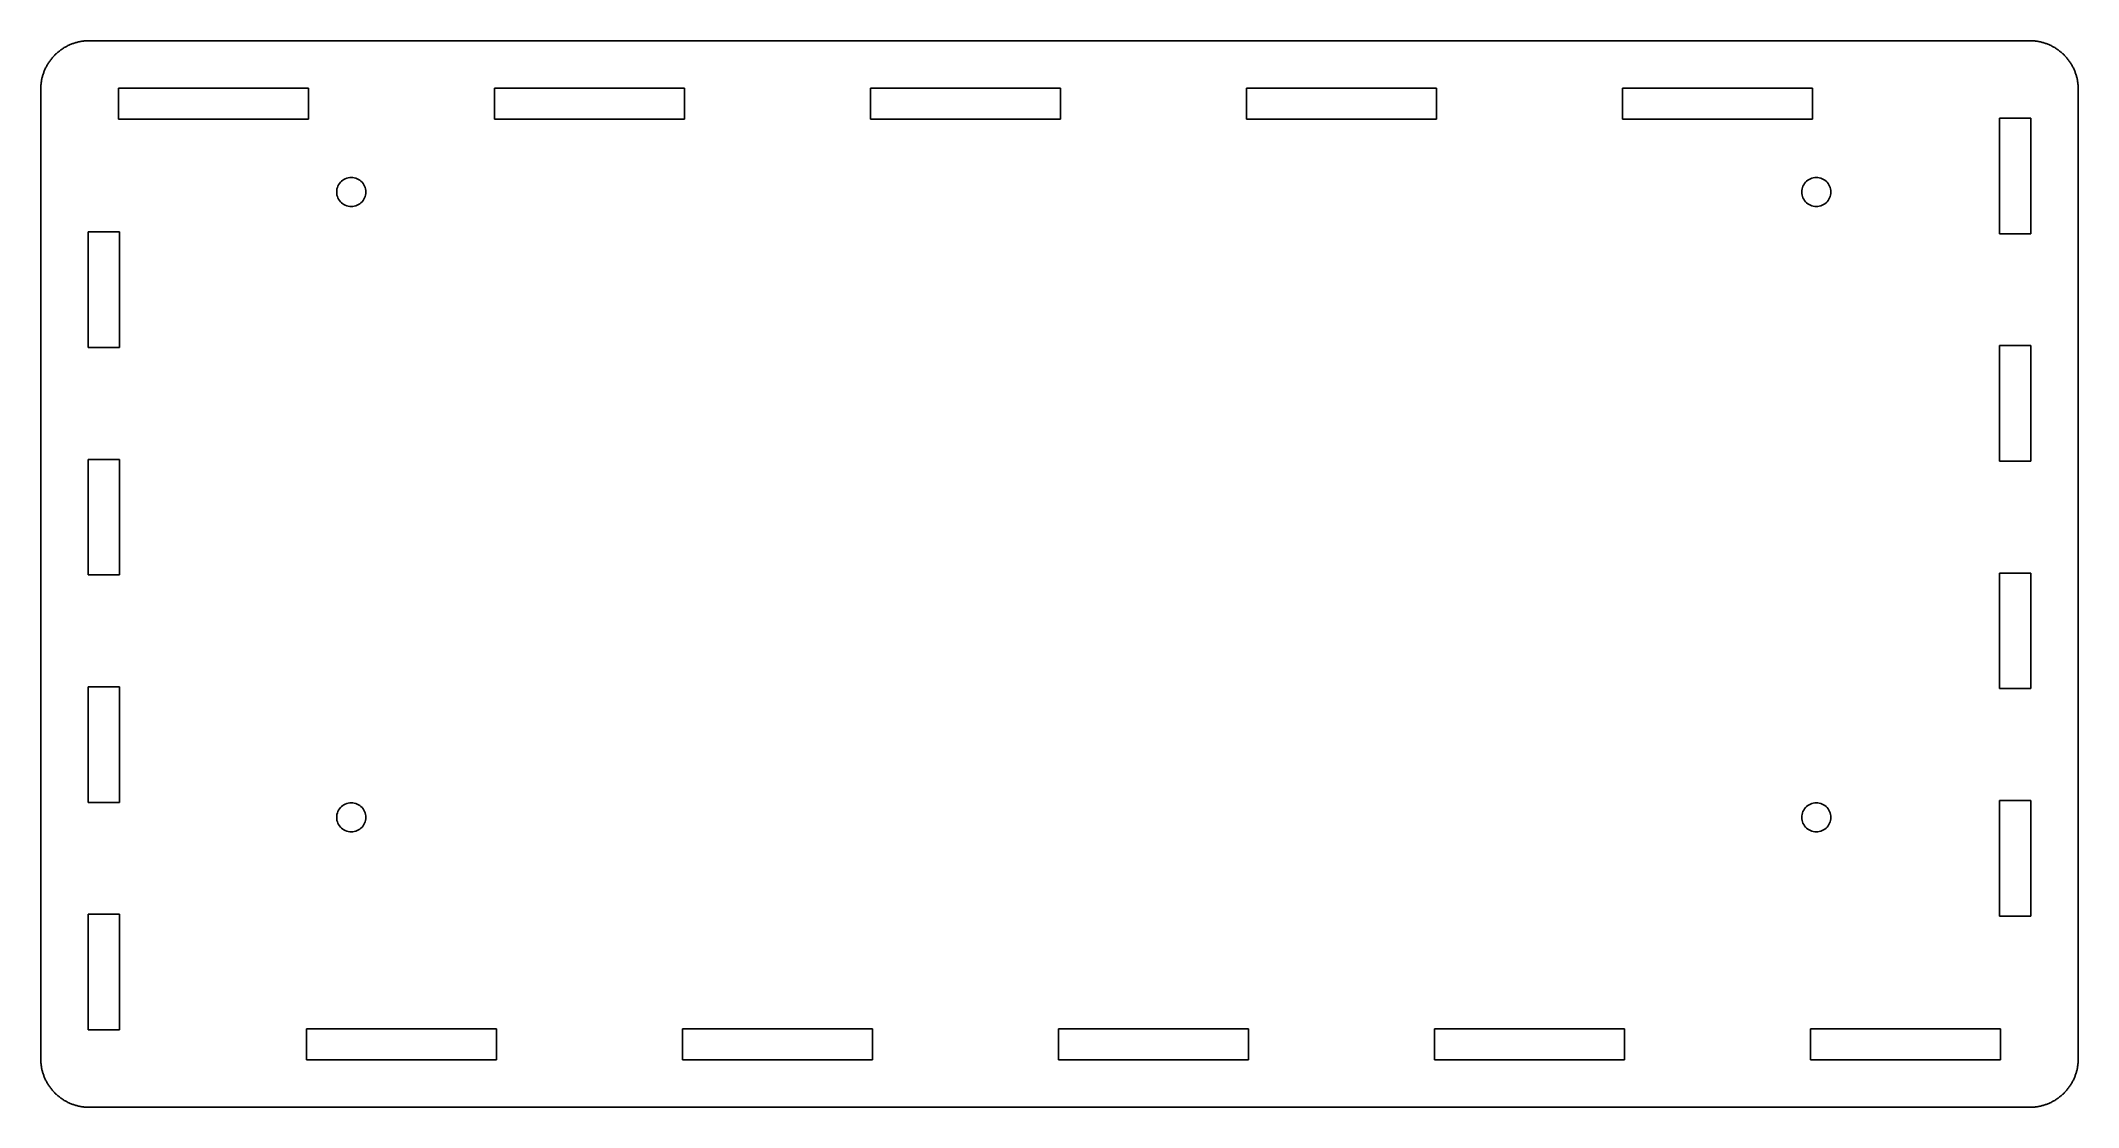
# Model space of a CAD drawing. Header units: metres. Extents: x -5 to 205, y -5 to 105.
import ezdxf

# ---------------------------------------------------------------- set-up
doc = ezdxf.new("R2010")
doc.units = ezdxf.units.M

msp = doc.modelspace()

# ---------------------------------------------------------------- linework, layer by layer
for p, q in [((0, 105), (-0.08725, 104.999)), ((200, 105), (0, 105)), ((200.087, 104.999), (200, 105)), ((-4.04507, 102.939), (-4.09575, 102.868)), ((-3.99316, 103.009), (-4.04507, 102.939)), ((-3.94005, 103.078), (-3.99316, 103.009)), ((-3.88573, 103.147), (-3.94005, 103.078)), ((-3.83022, 103.214), (-3.88573, 103.147)), ((-3.77354, 103.28), (-3.83022, 103.214)), ((-3.71571, 103.346), (-3.77354, 103.28)), ((-3.65675, 103.41), (-3.71571, 103.346)), ((-3.59669, 103.473), (-3.65675, 103.41)), ((-3.53552, 103.536), (-3.59669, 103.473)), ((-3.47328, 103.597), (-3.53552, 103.536)), ((-3.40999, 103.657), (-3.47328, 103.597)), ((-3.34564, 103.716), (-3.40999, 103.657)), ((-3.28029, 103.774), (-3.34564, 103.716)), ((-3.21393, 103.83), (-3.28029, 103.774)), ((-3.14659, 103.886), (-3.21393, 103.83)), ((-3.07829, 103.94), (-3.14659, 103.886)), ((-3.00906, 103.993), (-3.07829, 103.94)), ((-2.93892, 104.045), (-3.00906, 103.993)), ((-2.86787, 104.096), (-2.93892, 104.045)), ((-2.79596, 104.145), (-2.86787, 104.096)), ((-2.72319, 104.193), (-2.79596, 104.145)), ((-2.64958, 104.24), (-2.72319, 104.193)), ((-2.57518, 104.286), (-2.64958, 104.24)), ((-2.5, 104.33), (-2.57518, 104.286)), ((-2.42404, 104.373), (-2.5, 104.33)), ((-2.34735, 104.415), (-2.42404, 104.373)), ((-2.26994, 104.455), (-2.34735, 104.415)), ((-2.19185, 104.494), (-2.26994, 104.455)), ((-2.11308, 104.532), (-2.19185, 104.494)), ((-2.03368, 104.568), (-2.11308, 104.532)), ((-1.95364, 104.603), (-2.03368, 104.568)), ((-1.87303, 104.636), (-1.95364, 104.603)), ((-1.79184, 104.668), (-1.87303, 104.636)), ((-1.7101, 104.698), (-1.79184, 104.668)), ((-1.62784, 104.728), (-1.7101, 104.698)), ((-1.54507, 104.755), (-1.62784, 104.728)), ((-1.46185, 104.782), (-1.54507, 104.755)), ((-1.37817, 104.806), (-1.46185, 104.782)), ((-1.29408, 104.83), (-1.37817, 104.806)), ((-1.20959, 104.851), (-1.29408, 104.83)), ((-1.12474, 104.872), (-1.20959, 104.851)), ((-1.03955, 104.891), (-1.12474, 104.872)), ((-0.954041, 104.908), (-1.03955, 104.891)), ((-0.86824, 104.924), (-0.954041, 104.908)), ((-0.782166, 104.938), (-0.86824, 104.924)), ((-0.695862, 104.951), (-0.782166, 104.938)), ((-0.609344, 104.963), (-0.695862, 104.951)), ((-0.522629, 104.973), (-0.609344, 104.963)), ((-0.435776, 104.981), (-0.522629, 104.973)), ((-0.34877, 104.988), (-0.435776, 104.981)), ((-0.261673, 104.993), (-0.34877, 104.988)), ((-0.174484, 104.997), (-0.261673, 104.993)), ((-0.08725, 104.999), (-0.174484, 104.997)), ((200.174, 104.997), (200.087, 104.999)), ((200.262, 104.993), (200.174, 104.997)), ((200.349, 104.988), (200.262, 104.993)), ((200.436, 104.981), (200.349, 104.988)), ((200.523, 104.973), (200.436, 104.981)), ((200.609, 104.963), (200.523, 104.973)), ((200.696, 104.951), (200.609, 104.963)), ((200.782, 104.938), (200.696, 104.951)), ((200.868, 104.924), (200.782, 104.938)), ((200.954, 104.908), (200.868, 104.924)), ((201.04, 104.891), (200.954, 104.908)), ((201.125, 104.872), (201.04, 104.891)), ((201.21, 104.851), (201.125, 104.872)), ((201.294, 104.83), (201.21, 104.851)), ((201.378, 104.806), (201.294, 104.83)), ((201.462, 104.782), (201.378, 104.806)), ((201.545, 104.755), (201.462, 104.782)), ((201.628, 104.728), (201.545, 104.755)), ((201.71, 104.698), (201.628, 104.728)), ((201.792, 104.668), (201.71, 104.698)), ((201.873, 104.636), (201.792, 104.668)), ((201.954, 104.603), (201.873, 104.636)), ((202.034, 104.568), (201.954, 104.603)), ((202.113, 104.532), (202.034, 104.568)), ((202.192, 104.494), (202.113, 104.532)), ((202.27, 104.455), (202.192, 104.494)), ((202.347, 104.415), (202.27, 104.455)), ((202.424, 104.373), (202.347, 104.415)), ((202.5, 104.33), (202.424, 104.373)), ((202.575, 104.286), (202.5, 104.33)), ((202.65, 104.24), (202.575, 104.286)), ((202.723, 104.193), (202.65, 104.24)), ((202.796, 104.145), (202.723, 104.193)), ((202.868, 104.096), (202.796, 104.145)), ((202.939, 104.045), (202.868, 104.096)), ((203.009, 103.993), (202.939, 104.045)), ((203.078, 103.94), (203.009, 103.993)), ((203.147, 103.886), (203.078, 103.94)), ((203.214, 103.83), (203.147, 103.886)), ((203.28, 103.774), (203.214, 103.83)), ((203.346, 103.716), (203.28, 103.774)), ((203.41, 103.657), (203.346, 103.716)), ((203.473, 103.597), (203.41, 103.657)), ((203.536, 103.536), (203.473, 103.597)), ((203.597, 103.473), (203.536, 103.536)), ((203.657, 103.41), (203.597, 103.473)), ((203.716, 103.346), (203.657, 103.41)), ((203.774, 103.28), (203.716, 103.346)), ((203.83, 103.214), (203.774, 103.28)), ((203.886, 103.147), (203.83, 103.214)), ((203.94, 103.078), (203.886, 103.147)), ((203.993, 103.009), (203.94, 103.078)), ((204.045, 102.939), (203.993, 103.009)), ((204.096, 102.868), (204.045, 102.939)), ((-4.92403, 100.868), (-4.93843, 100.782)), ((-4.90813, 100.954), (-4.92403, 100.868)), ((-4.89073, 101.04), (-4.90813, 100.954)), ((-4.87184, 101.125), (-4.89073, 101.04)), ((-4.85147, 101.21), (-4.87184, 101.125)), ((-4.82962, 101.294), (-4.85147, 101.21)), ((-4.8063, 101.378), (-4.82962, 101.294)), ((-4.78151, 101.462), (-4.8063, 101.378)), ((-4.75528, 101.545), (-4.78151, 101.462)), ((-4.72758, 101.628), (-4.75528, 101.545)), ((-4.69846, 101.71), (-4.72758, 101.628)), ((-4.66789, 101.792), (-4.69846, 101.71)), ((-4.63591, 101.873), (-4.66789, 101.792)), ((-4.60252, 101.954), (-4.63591, 101.873)), ((-4.56772, 102.034), (-4.60252, 101.954)), ((-4.53152, 102.113), (-4.56772, 102.034)), ((-4.49396, 102.192), (-4.53152, 102.113)), ((-4.45503, 102.27), (-4.49396, 102.192)), ((-4.41473, 102.347), (-4.45503, 102.27)), ((-4.37309, 102.424), (-4.41473, 102.347)), ((-4.33012, 102.5), (-4.37309, 102.424)), ((-4.28583, 102.575), (-4.33012, 102.5)), ((-4.24023, 102.65), (-4.28583, 102.575)), ((-4.19334, 102.723), (-4.24023, 102.65)), ((-4.14519, 102.796), (-4.19334, 102.723)), ((-4.09575, 102.868), (-4.14519, 102.796)), ((204.145, 102.796), (204.096, 102.868)), ((204.193, 102.723), (204.145, 102.796)), ((204.24, 102.65), (204.193, 102.723)), ((204.286, 102.575), (204.24, 102.65)), ((204.33, 102.5), (204.286, 102.575)), ((204.373, 102.424), (204.33, 102.5)), ((204.415, 102.347), (204.373, 102.424)), ((204.455, 102.27), (204.415, 102.347)), ((204.494, 102.192), (204.455, 102.27)), ((204.532, 102.113), (204.494, 102.192)), ((204.568, 102.034), (204.532, 102.113)), ((204.603, 101.954), (204.568, 102.034)), ((204.636, 101.873), (204.603, 101.954)), ((204.668, 101.792), (204.636, 101.873)), ((204.698, 101.71), (204.668, 101.792)), ((204.728, 101.628), (204.698, 101.71)), ((204.755, 101.545), (204.728, 101.628)), ((204.782, 101.462), (204.755, 101.545)), ((204.806, 101.378), (204.782, 101.462)), ((204.83, 101.294), (204.806, 101.378)), ((204.851, 101.21), (204.83, 101.294)), ((204.872, 101.125), (204.851, 101.21)), ((204.891, 101.04), (204.872, 101.125)), ((204.908, 100.954), (204.891, 101.04)), ((204.924, 100.868), (204.908, 100.954)), ((204.938, 100.782), (204.924, 100.868)), ((-4.99924, 100.087), (-5, 100)), ((-5, 100), (-5, 0)), ((-4.99695, 100.174), (-4.99924, 100.087)), ((-4.99313, 100.262), (-4.99695, 100.174)), ((-4.98781, 100.349), (-4.99313, 100.262)), ((-4.98097, 100.436), (-4.98781, 100.349)), ((-4.9726, 100.523), (-4.98097, 100.436)), ((-4.96272, 100.609), (-4.9726, 100.523)), ((-4.95134, 100.696), (-4.96272, 100.609)), ((-4.93843, 100.782), (-4.95134, 100.696)), ((3, 96.9), (3, 100.1)), ((3, 100.1), (22.58, 100.1)), ((22.58, 100.1), (22.58, 96.9)), ((41.76, 96.9), (41.76, 100.1)), ((41.76, 100.1), (61.34, 100.1)), ((61.34, 100.1), (61.34, 96.9)), ((80.52, 96.9), (80.52, 100.1)), ((80.52, 100.1), (100.1, 100.1)), ((100.1, 100.1), (100.1, 96.9)), ((119.28, 96.9), (119.28, 100.1)), ((119.28, 100.1), (138.86, 100.1)), ((138.86, 100.1), (138.86, 96.9)), ((158.04, 96.9), (158.04, 100.1)), ((158.04, 100.1), (177.62, 100.1)), ((177.62, 100.1), (177.62, 96.9)), ((204.951, 100.696), (204.938, 100.782)), ((204.963, 100.609), (204.951, 100.696)), ((204.973, 100.523), (204.963, 100.609)), ((204.981, 100.436), (204.973, 100.523)), ((204.988, 100.349), (204.981, 100.436)), ((204.993, 100.262), (204.988, 100.349)), ((204.997, 100.174), (204.993, 100.262)), ((204.999, 100.087), (204.997, 100.174)), ((205, 100), (204.999, 100.087)), ((205, 0), (205, 100)), ((22.58, 96.9), (3, 96.9)), ((61.34, 96.9), (41.76, 96.9)), ((100.1, 96.9), (80.52, 96.9)), ((138.86, 96.9), (119.28, 96.9)), ((177.62, 96.9), (158.04, 96.9)), ((196.9, 85.075), (196.9, 97)), ((196.9, 97), (200.1, 97)), ((200.1, 97), (200.1, 85.075)), ((25.7865, 90.2817), (25.8853, 90.4037)), ((25.8853, 90.4037), (25.9963, 90.5147)), ((25.9963, 90.5147), (26.1183, 90.6135)), ((26.1183, 90.6135), (26.25, 90.699)), ((26.25, 90.699), (26.3899, 90.7703)), ((26.3899, 90.7703), (26.5365, 90.8266)), ((26.5365, 90.8266), (26.6881, 90.8672)), ((26.6881, 90.8672), (26.8432, 90.8918)), ((26.8432, 90.8918), (27, 90.9)), ((27, 90.9), (27.1568, 90.8918)), ((27.1568, 90.8918), (27.3119, 90.8672)), ((27.3119, 90.8672), (27.4635, 90.8266)), ((27.4635, 90.8266), (27.6101, 90.7703)), ((27.6101, 90.7703), (27.75, 90.699)), ((27.75, 90.699), (27.8817, 90.6135)), ((27.8817, 90.6135), (28.0037, 90.5147)), ((28.0037, 90.5147), (28.1147, 90.4037)), ((28.1147, 90.4037), (28.2135, 90.2817)), ((176.786, 90.2817), (176.885, 90.4037)), ((176.885, 90.4037), (176.996, 90.5147)), ((176.996, 90.5147), (177.118, 90.6135)), ((177.118, 90.6135), (177.25, 90.699)), ((177.25, 90.699), (177.39, 90.7703)), ((177.39, 90.7703), (177.536, 90.8266)), ((177.536, 90.8266), (177.688, 90.8672)), ((177.688, 90.8672), (177.843, 90.8918)), ((177.843, 90.8918), (178, 90.9)), ((178, 90.9), (178.157, 90.8918)), ((178.157, 90.8918), (178.312, 90.8672)), ((178.312, 90.8672), (178.464, 90.8266)), ((178.464, 90.8266), (178.61, 90.7703)), ((178.61, 90.7703), (178.75, 90.699)), ((178.75, 90.699), (178.882, 90.6135)), ((178.882, 90.6135), (179.004, 90.5147)), ((179.004, 90.5147), (179.115, 90.4037)), ((179.115, 90.4037), (179.214, 90.2817)), ((25.5, 89.4), (25.5082, 89.5568)), ((25.5082, 89.2432), (25.5, 89.4)), ((25.5082, 89.5568), (25.5328, 89.7119)), ((25.5328, 89.0881), (25.5082, 89.2432)), ((25.5328, 89.7119), (25.5734, 89.8635)), ((25.5734, 88.9365), (25.5328, 89.0881)), ((25.5734, 89.8635), (25.6297, 90.0101)), ((25.6297, 88.7899), (25.5734, 88.9365)), ((25.6297, 90.0101), (25.701, 90.15)), ((25.701, 88.65), (25.6297, 88.7899)), ((25.701, 90.15), (25.7865, 90.2817)), ((25.7865, 88.5183), (25.701, 88.65)), ((25.8853, 88.3963), (25.7865, 88.5183)), ((25.9963, 88.2853), (25.8853, 88.3963)), ((26.1183, 88.1865), (25.9963, 88.2853)), ((28.0037, 88.2853), (27.8817, 88.1865)), ((28.1147, 88.3963), (28.0037, 88.2853)), ((28.2135, 88.5183), (28.1147, 88.3963)), ((28.2135, 90.2817), (28.299, 90.15)), ((28.299, 88.65), (28.2135, 88.5183)), ((28.299, 90.15), (28.3703, 90.0101)), ((28.3703, 88.7899), (28.299, 88.65)), ((28.3703, 90.0101), (28.4266, 89.8635)), ((28.4266, 88.9365), (28.3703, 88.7899)), ((28.4266, 89.8635), (28.4672, 89.7119)), ((28.4672, 89.0881), (28.4266, 88.9365)), ((28.4672, 89.7119), (28.4918, 89.5568)), ((28.4918, 89.2432), (28.4672, 89.0881)), ((28.4918, 89.5568), (28.5, 89.4)), ((28.5, 89.4), (28.4918, 89.2432)), ((176.5, 89.4), (176.508, 89.5568)), ((176.508, 89.2432), (176.5, 89.4)), ((176.508, 89.5568), (176.533, 89.7119)), ((176.533, 89.0881), (176.508, 89.2432)), ((176.533, 89.7119), (176.573, 89.8635)), ((176.573, 88.9365), (176.533, 89.0881)), ((176.573, 89.8635), (176.63, 90.0101)), ((176.63, 88.7899), (176.573, 88.9365)), ((176.63, 90.0101), (176.701, 90.15)), ((176.701, 88.65), (176.63, 88.7899)), ((176.701, 90.15), (176.786, 90.2817)), ((176.786, 88.5183), (176.701, 88.65)), ((176.885, 88.3963), (176.786, 88.5183)), ((176.996, 88.2853), (176.885, 88.3963)), ((177.118, 88.1865), (176.996, 88.2853)), ((179.004, 88.2853), (178.882, 88.1865)), ((179.115, 88.3963), (179.004, 88.2853)), ((179.214, 88.5183), (179.115, 88.3963)), ((179.214, 90.2817), (179.299, 90.15)), ((179.299, 88.65), (179.214, 88.5183)), ((179.299, 90.15), (179.37, 90.0101)), ((179.37, 88.7899), (179.299, 88.65)), ((179.37, 90.0101), (179.427, 89.8635)), ((179.427, 88.9365), (179.37, 88.7899)), ((179.427, 89.8635), (179.467, 89.7119)), ((179.467, 89.0881), (179.427, 88.9365)), ((179.467, 89.7119), (179.492, 89.5568)), ((179.492, 89.2432), (179.467, 89.0881)), ((179.492, 89.5568), (179.5, 89.4)), ((179.5, 89.4), (179.492, 89.2432)), ((26.25, 88.101), (26.1183, 88.1865)), ((26.3899, 88.0297), (26.25, 88.101)), ((26.5365, 87.9734), (26.3899, 88.0297)), ((26.6881, 87.9328), (26.5365, 87.9734)), ((26.8432, 87.9082), (26.6881, 87.9328)), ((27, 87.9), (26.8432, 87.9082)), ((27.1568, 87.9082), (27, 87.9)), ((27.3119, 87.9328), (27.1568, 87.9082)), ((27.4635, 87.9734), (27.3119, 87.9328)), ((27.6101, 88.0297), (27.4635, 87.9734)), ((27.75, 88.101), (27.6101, 88.0297)), ((27.8817, 88.1865), (27.75, 88.101)), ((177.25, 88.101), (177.118, 88.1865)), ((177.39, 88.0297), (177.25, 88.101)), ((177.536, 87.9734), (177.39, 88.0297)), ((177.688, 87.9328), (177.536, 87.9734)), ((177.843, 87.9082), (177.688, 87.9328)), ((178, 87.9), (177.843, 87.9082)), ((178.157, 87.9082), (178, 87.9)), ((178.312, 87.9328), (178.157, 87.9082)), ((178.464, 87.9734), (178.312, 87.9328)), ((178.61, 88.0297), (178.464, 87.9734)), ((178.75, 88.101), (178.61, 88.0297)), ((178.882, 88.1865), (178.75, 88.101)), ((-0.099991, 73.35), (-0.099991, 85.275)), ((-0.099991, 85.275), (3.09999, 85.275)), ((3.09999, 85.275), (3.09999, 73.35)), ((200.1, 85.075), (196.9, 85.075)), ((196.9, 61.625), (196.9, 73.55)), ((196.9, 73.55), (200.1, 73.55)), ((200.1, 73.55), (200.1, 61.625)), ((3.09999, 73.35), (-0.099991, 73.35)), ((-0.099991, 49.9), (-0.099991, 61.825)), ((-0.099991, 61.825), (3.09999, 61.825)), ((3.09999, 61.825), (3.09999, 49.9)), ((200.1, 61.625), (196.9, 61.625)), ((3.09999, 49.9), (-0.099991, 49.9)), ((196.9, 38.175), (196.9, 50.1)), ((196.9, 50.1), (200.1, 50.1)), ((200.1, 50.1), (200.1, 38.175)), ((-0.099991, 26.45), (-0.099991, 38.375)), ((-0.099991, 38.375), (3.09999, 38.375)), ((3.09999, 38.375), (3.09999, 26.45)), ((200.1, 38.175), (196.9, 38.175)), ((3.09999, 26.45), (-0.099991, 26.45)), ((25.5082, 25.0568), (25.5328, 25.2119)), ((25.5328, 25.2119), (25.5734, 25.3635)), ((25.5734, 25.3635), (25.6297, 25.5101)), ((25.6297, 25.5101), (25.701, 25.65)), ((25.701, 25.65), (25.7865, 25.7817)), ((25.7865, 25.7817), (25.8853, 25.9037)), ((25.8853, 25.9037), (25.9963, 26.0147)), ((25.9963, 26.0147), (26.1183, 26.1135)), ((26.1183, 26.1135), (26.25, 26.199)), ((26.25, 26.199), (26.3899, 26.2703)), ((26.3899, 26.2703), (26.5365, 26.3266)), ((26.5365, 26.3266), (26.6881, 26.3672)), ((26.6881, 26.3672), (26.8432, 26.3918)), ((26.8432, 26.3918), (27, 26.4)), ((27, 26.4), (27.1568, 26.3918)), ((27.1568, 26.3918), (27.3119, 26.3672)), ((27.3119, 26.3672), (27.4635, 26.3266)), ((27.4635, 26.3266), (27.6101, 26.2703)), ((27.6101, 26.2703), (27.75, 26.199)), ((27.75, 26.199), (27.8817, 26.1135)), ((27.8817, 26.1135), (28.0037, 26.0147)), ((28.0037, 26.0147), (28.1147, 25.9037)), ((28.1147, 25.9037), (28.2135, 25.7817)), ((28.2135, 25.7817), (28.299, 25.65)), ((28.299, 25.65), (28.3703, 25.5101)), ((28.3703, 25.5101), (28.4266, 25.3635)), ((28.4266, 25.3635), (28.4672, 25.2119)), ((28.4672, 25.2119), (28.4918, 25.0568)), ((176.508, 25.0568), (176.533, 25.2119)), ((176.533, 25.2119), (176.573, 25.3635)), ((176.573, 25.3635), (176.63, 25.5101)), ((176.63, 25.5101), (176.701, 25.65)), ((176.701, 25.65), (176.786, 25.7817)), ((176.786, 25.7817), (176.885, 25.9037)), ((176.885, 25.9037), (176.996, 26.0147)), ((176.996, 26.0147), (177.118, 26.1135)), ((177.118, 26.1135), (177.25, 26.199)), ((177.25, 26.199), (177.39, 26.2703)), ((177.39, 26.2703), (177.536, 26.3266)), ((177.536, 26.3266), (177.688, 26.3672)), ((177.688, 26.3672), (177.843, 26.3918)), ((177.843, 26.3918), (178, 26.4)), ((178, 26.4), (178.157, 26.3918)), ((178.157, 26.3918), (178.312, 26.3672)), ((178.312, 26.3672), (178.464, 26.3266)), ((178.464, 26.3266), (178.61, 26.2703)), ((178.61, 26.2703), (178.75, 26.199)), ((178.75, 26.199), (178.882, 26.1135)), ((178.882, 26.1135), (179.004, 26.0147)), ((179.004, 26.0147), (179.115, 25.9037)), ((179.115, 25.9037), (179.214, 25.7817)), ((179.214, 25.7817), (179.299, 25.65)), ((179.299, 25.65), (179.37, 25.5101)), ((179.37, 25.5101), (179.427, 25.3635)), ((179.427, 25.3635), (179.467, 25.2119)), ((179.467, 25.2119), (179.492, 25.0568)), ((196.9, 14.725), (196.9, 26.65)), ((196.9, 26.65), (200.1, 26.65)), ((200.1, 26.65), (200.1, 14.725)), ((25.5, 24.9), (25.5082, 25.0568)), ((25.5082, 24.7432), (25.5, 24.9)), ((25.5328, 24.5881), (25.5082, 24.7432)), ((25.5734, 24.4365), (25.5328, 24.5881)), ((25.6297, 24.2899), (25.5734, 24.4365)), ((25.701, 24.15), (25.6297, 24.2899)), ((25.7865, 24.0183), (25.701, 24.15)), ((25.8853, 23.8963), (25.7865, 24.0183)), ((25.9963, 23.7853), (25.8853, 23.8963)), ((26.1183, 23.6865), (25.9963, 23.7853)), ((26.25, 23.601), (26.1183, 23.6865)), ((26.3899, 23.5297), (26.25, 23.601)), ((26.5365, 23.4734), (26.3899, 23.5297)), ((26.6881, 23.4328), (26.5365, 23.4734)), ((26.8432, 23.4082), (26.6881, 23.4328)), ((27, 23.4), (26.8432, 23.4082)), ((27.1568, 23.4082), (27, 23.4)), ((27.3119, 23.4328), (27.1568, 23.4082)), ((27.4635, 23.4734), (27.3119, 23.4328)), ((27.6101, 23.5297), (27.4635, 23.4734)), ((27.75, 23.601), (27.6101, 23.5297)), ((27.8817, 23.6865), (27.75, 23.601)), ((28.0037, 23.7853), (27.8817, 23.6865)), ((28.1147, 23.8963), (28.0037, 23.7853)), ((28.2135, 24.0183), (28.1147, 23.8963)), ((28.299, 24.15), (28.2135, 24.0183)), ((28.3703, 24.2899), (28.299, 24.15)), ((28.4266, 24.4365), (28.3703, 24.2899)), ((28.4672, 24.5881), (28.4266, 24.4365)), ((28.4918, 24.7432), (28.4672, 24.5881)), ((28.4918, 25.0568), (28.5, 24.9)), ((28.5, 24.9), (28.4918, 24.7432)), ((176.5, 24.9), (176.508, 25.0568)), ((176.508, 24.7432), (176.5, 24.9)), ((176.533, 24.5881), (176.508, 24.7432)), ((176.573, 24.4365), (176.533, 24.5881)), ((176.63, 24.2899), (176.573, 24.4365)), ((176.701, 24.15), (176.63, 24.2899)), ((176.786, 24.0183), (176.701, 24.15)), ((176.885, 23.8963), (176.786, 24.0183)), ((176.996, 23.7853), (176.885, 23.8963)), ((177.118, 23.6865), (176.996, 23.7853)), ((177.25, 23.601), (177.118, 23.6865)), ((177.39, 23.5297), (177.25, 23.601)), ((177.536, 23.4734), (177.39, 23.5297)), ((177.688, 23.4328), (177.536, 23.4734)), ((177.843, 23.4082), (177.688, 23.4328)), ((178, 23.4), (177.843, 23.4082)), ((178.157, 23.4082), (178, 23.4)), ((178.312, 23.4328), (178.157, 23.4082)), ((178.464, 23.4734), (178.312, 23.4328)), ((178.61, 23.5297), (178.464, 23.4734)), ((178.75, 23.601), (178.61, 23.5297)), ((178.882, 23.6865), (178.75, 23.601)), ((179.004, 23.7853), (178.882, 23.6865)), ((179.115, 23.8963), (179.004, 23.7853)), ((179.214, 24.0183), (179.115, 23.8963)), ((179.299, 24.15), (179.214, 24.0183)), ((179.37, 24.2899), (179.299, 24.15)), ((179.427, 24.4365), (179.37, 24.2899)), ((179.467, 24.5881), (179.427, 24.4365)), ((179.492, 24.7432), (179.467, 24.5881)), ((179.492, 25.0568), (179.5, 24.9)), ((179.5, 24.9), (179.492, 24.7432)), ((-0.099991, 3), (-0.099991, 14.925)), ((-0.099991, 14.925), (3.09999, 14.925)), ((3.09999, 14.925), (3.09999, 3)), ((200.1, 14.725), (196.9, 14.725)), ((3.09999, 3), (-0.099991, 3)), ((22.38, -0.099991), (22.38, 3.09999)), ((22.38, 3.09999), (41.96, 3.09999)), ((41.96, 3.09999), (41.96, -0.099991)), ((61.14, -0.099991), (61.14, 3.09999)), ((61.14, 3.09999), (80.72, 3.09999)), ((80.72, 3.09999), (80.72, -0.099991)), ((99.9, -0.099991), (99.9, 3.09999)), ((99.9, 3.09999), (119.48, 3.09999)), ((119.48, 3.09999), (119.48, -0.099991)), ((138.66, -0.099991), (138.66, 3.09999)), ((138.66, 3.09999), (158.24, 3.09999)), ((158.24, 3.09999), (158.24, -0.099991)), ((177.42, -0.099991), (177.42, 3.09999)), ((177.42, 3.09999), (197, 3.09999)), ((197, 3.09999), (197, -0.099991)), ((-5, 0), (-4.99924, -0.08725)), ((204.999, -0.08725), (205, 0)), ((-4.99924, -0.08725), (-4.99695, -0.174484)), ((-4.99695, -0.174484), (-4.99313, -0.261673)), ((-4.99313, -0.261673), (-4.98781, -0.34877)), ((-4.98781, -0.34877), (-4.98097, -0.435776)), ((-4.98097, -0.435776), (-4.9726, -0.522629)), ((-4.9726, -0.522629), (-4.96272, -0.609344)), ((-4.96272, -0.609344), (-4.95134, -0.695862)), ((-4.95134, -0.695862), (-4.93843, -0.782166)), ((-4.93843, -0.782166), (-4.92403, -0.86824)), ((-4.92403, -0.86824), (-4.90813, -0.954041)), ((-4.90813, -0.954041), (-4.89073, -1.03955)), ((-4.89073, -1.03955), (-4.87184, -1.12474)), ((-4.87184, -1.12474), (-4.85147, -1.20959)), ((-4.85147, -1.20959), (-4.82962, -1.29408)), ((-4.82962, -1.29408), (-4.8063, -1.37817)), ((-4.8063, -1.37817), (-4.78151, -1.46185)), ((-4.78151, -1.46185), (-4.75528, -1.54507)), ((-4.75528, -1.54507), (-4.72758, -1.62784)), ((-4.72758, -1.62784), (-4.69846, -1.7101)), ((-4.69846, -1.7101), (-4.66789, -1.79184)), ((-4.66789, -1.79184), (-4.63591, -1.87303)), ((-4.63591, -1.87303), (-4.60252, -1.95364)), ((-4.60252, -1.95364), (-4.56772, -2.03368)), ((-4.56772, -2.03368), (-4.53152, -2.11308)), ((41.96, -0.099991), (22.38, -0.099991)), ((80.72, -0.099991), (61.14, -0.099991)), ((119.48, -0.099991), (99.9, -0.099991)), ((158.24, -0.099991), (138.66, -0.099991)), ((197, -0.099991), (177.42, -0.099991)), ((204.532, -2.11308), (204.568, -2.03368)), ((204.568, -2.03368), (204.603, -1.95364)), ((204.603, -1.95364), (204.636, -1.87303)), ((204.636, -1.87303), (204.668, -1.79184)), ((204.668, -1.79184), (204.698, -1.7101)), ((204.698, -1.7101), (204.728, -1.62784)), ((204.728, -1.62784), (204.755, -1.54507)), ((204.755, -1.54507), (204.782, -1.46185)), ((204.782, -1.46185), (204.806, -1.37817)), ((204.806, -1.37817), (204.83, -1.29408)), ((204.83, -1.29408), (204.851, -1.20959)), ((204.851, -1.20959), (204.872, -1.12474)), ((204.872, -1.12474), (204.891, -1.03955)), ((204.891, -1.03955), (204.908, -0.954041)), ((204.908, -0.954041), (204.924, -0.86824)), ((204.924, -0.86824), (204.938, -0.782166)), ((204.938, -0.782166), (204.951, -0.695862)), ((204.951, -0.695862), (204.963, -0.609344)), ((204.963, -0.609344), (204.973, -0.522629)), ((204.973, -0.522629), (204.981, -0.435776)), ((204.981, -0.435776), (204.988, -0.34877)), ((204.988, -0.34877), (204.993, -0.261673)), ((204.993, -0.261673), (204.997, -0.174484)), ((204.997, -0.174484), (204.999, -0.08725)), ((-4.53152, -2.11308), (-4.49396, -2.19185)), ((-4.49396, -2.19185), (-4.45503, -2.26994)), ((-4.45503, -2.26994), (-4.41473, -2.34735)), ((-4.41473, -2.34735), (-4.37309, -2.42404)), ((-4.37309, -2.42404), (-4.33012, -2.5)), ((-4.33012, -2.5), (-4.28583, -2.57518)), ((-4.28583, -2.57518), (-4.24023, -2.64958)), ((-4.24023, -2.64958), (-4.19334, -2.72319)), ((-4.19334, -2.72319), (-4.14519, -2.79596)), ((-4.14519, -2.79596), (-4.09575, -2.86787)), ((-4.09575, -2.86787), (-4.04507, -2.93892)), ((-4.04507, -2.93892), (-3.99316, -3.00906)), ((-3.99316, -3.00906), (-3.94005, -3.07829)), ((-3.94005, -3.07829), (-3.88573, -3.14659)), ((-3.88573, -3.14659), (-3.83022, -3.21393)), ((-3.83022, -3.21393), (-3.77354, -3.28029)), ((-3.77354, -3.28029), (-3.71571, -3.34564)), ((-3.71571, -3.34564), (-3.65675, -3.40999)), ((-3.65675, -3.40999), (-3.59669, -3.47328)), ((-3.59669, -3.47328), (-3.53552, -3.53552)), ((-3.53552, -3.53552), (-3.47328, -3.59669)), ((-3.47328, -3.59669), (-3.40999, -3.65675)), ((-3.40999, -3.65675), (-3.34564, -3.71571)), ((-3.34564, -3.71571), (-3.28029, -3.77354)), ((-3.28029, -3.77354), (-3.21393, -3.83022)), ((-3.21393, -3.83022), (-3.14659, -3.88573)), ((-3.14659, -3.88573), (-3.07829, -3.94005)), ((-3.07829, -3.94005), (-3.00906, -3.99316)), ((-3.00906, -3.99316), (-2.93892, -4.04507)), ((-2.93892, -4.04507), (-2.86787, -4.09575)), ((-2.86787, -4.09575), (-2.79596, -4.14519)), ((-2.79596, -4.14519), (-2.72319, -4.19334)), ((-2.72319, -4.19334), (-2.64958, -4.24023)), ((202.65, -4.24023), (202.723, -4.19334)), ((202.723, -4.19334), (202.796, -4.14519)), ((202.796, -4.14519), (202.868, -4.09575)), ((202.868, -4.09575), (202.939, -4.04507)), ((202.939, -4.04507), (203.009, -3.99316)), ((203.009, -3.99316), (203.078, -3.94005)), ((203.078, -3.94005), (203.147, -3.88573)), ((203.147, -3.88573), (203.214, -3.83022)), ((203.214, -3.83022), (203.28, -3.77354)), ((203.28, -3.77354), (203.346, -3.71571)), ((203.346, -3.71571), (203.41, -3.65675)), ((203.41, -3.65675), (203.473, -3.59669)), ((203.473, -3.59669), (203.536, -3.53552)), ((203.536, -3.53552), (203.597, -3.47328)), ((203.597, -3.47328), (203.657, -3.40999)), ((203.657, -3.40999), (203.716, -3.34564)), ((203.716, -3.34564), (203.774, -3.28029)), ((203.774, -3.28029), (203.83, -3.21393)), ((203.83, -3.21393), (203.886, -3.14659)), ((203.886, -3.14659), (203.94, -3.07829)), ((203.94, -3.07829), (203.993, -3.00906)), ((203.993, -3.00906), (204.045, -2.93892)), ((204.045, -2.93892), (204.096, -2.86787)), ((204.096, -2.86787), (204.145, -2.79596)), ((204.145, -2.79596), (204.193, -2.72319)), ((204.193, -2.72319), (204.24, -2.64958)), ((204.24, -2.64958), (204.286, -2.57518)), ((204.286, -2.57518), (204.33, -2.5)), ((204.33, -2.5), (204.373, -2.42404)), ((204.373, -2.42404), (204.415, -2.34735)), ((204.415, -2.34735), (204.455, -2.26994)), ((204.455, -2.26994), (204.494, -2.19185)), ((204.494, -2.19185), (204.532, -2.11308)), ((-2.64958, -4.24023), (-2.57518, -4.28583)), ((-2.57518, -4.28583), (-2.5, -4.33012)), ((-2.5, -4.33012), (-2.42404, -4.37309)), ((-2.42404, -4.37309), (-2.34735, -4.41473)), ((-2.34735, -4.41473), (-2.26994, -4.45503)), ((-2.26994, -4.45503), (-2.19185, -4.49396)), ((-2.19185, -4.49396), (-2.11308, -4.53152)), ((-2.11308, -4.53152), (-2.03368, -4.56772)), ((-2.03368, -4.56772), (-1.95364, -4.60252)), ((-1.95364, -4.60252), (-1.87303, -4.63591)), ((-1.87303, -4.63591), (-1.79184, -4.66789)), ((-1.79184, -4.66789), (-1.7101, -4.69846)), ((-1.7101, -4.69846), (-1.62784, -4.72758)), ((-1.62784, -4.72758), (-1.54507, -4.75528)), ((-1.54507, -4.75528), (-1.46185, -4.78151)), ((-1.46185, -4.78151), (-1.37817, -4.8063)), ((-1.37817, -4.8063), (-1.29408, -4.82962)), ((-1.29408, -4.82962), (-1.20959, -4.85147)), ((-1.20959, -4.85147), (-1.12474, -4.87184)), ((-1.12474, -4.87184), (-1.03955, -4.89073)), ((-1.03955, -4.89073), (-0.954041, -4.90813)), ((-0.954041, -4.90813), (-0.86824, -4.92403)), ((-0.86824, -4.92403), (-0.782166, -4.93843)), ((-0.782166, -4.93843), (-0.695862, -4.95134)), ((-0.695862, -4.95134), (-0.609344, -4.96272)), ((-0.609344, -4.96272), (-0.522629, -4.9726)), ((-0.522629, -4.9726), (-0.435776, -4.98097)), ((-0.435776, -4.98097), (-0.34877, -4.98781)), ((-0.34877, -4.98781), (-0.261673, -4.99313)), ((-0.261673, -4.99313), (-0.174484, -4.99695)), ((-0.174484, -4.99695), (-0.08725, -4.99924)), ((-0.08725, -4.99924), (0, -5)), ((0, -5), (200, -5)), ((200, -5), (200.087, -4.99924)), ((200.087, -4.99924), (200.174, -4.99695)), ((200.174, -4.99695), (200.262, -4.99313)), ((200.262, -4.99313), (200.349, -4.98781)), ((200.349, -4.98781), (200.436, -4.98097)), ((200.436, -4.98097), (200.523, -4.9726)), ((200.523, -4.9726), (200.609, -4.96272)), ((200.609, -4.96272), (200.696, -4.95134)), ((200.696, -4.95134), (200.782, -4.93843)), ((200.782, -4.93843), (200.868, -4.92403)), ((200.868, -4.92403), (200.954, -4.90813)), ((200.954, -4.90813), (201.04, -4.89073)), ((201.04, -4.89073), (201.125, -4.87184)), ((201.125, -4.87184), (201.21, -4.85147)), ((201.21, -4.85147), (201.294, -4.82962)), ((201.294, -4.82962), (201.378, -4.8063)), ((201.378, -4.8063), (201.462, -4.78151)), ((201.462, -4.78151), (201.545, -4.75528)), ((201.545, -4.75528), (201.628, -4.72758)), ((201.628, -4.72758), (201.71, -4.69846)), ((201.71, -4.69846), (201.792, -4.66789)), ((201.792, -4.66789), (201.873, -4.63591)), ((201.873, -4.63591), (201.954, -4.60252)), ((201.954, -4.60252), (202.034, -4.56772)), ((202.034, -4.56772), (202.113, -4.53152)), ((202.113, -4.53152), (202.192, -4.49396)), ((202.192, -4.49396), (202.27, -4.45503)), ((202.27, -4.45503), (202.347, -4.41473)), ((202.347, -4.41473), (202.424, -4.37309)), ((202.424, -4.37309), (202.5, -4.33012)), ((202.5, -4.33012), (202.575, -4.28583)), ((202.575, -4.28583), (202.65, -4.24023))]:
    msp.add_line(p, q)

doc.saveas('drawing.dxf')
